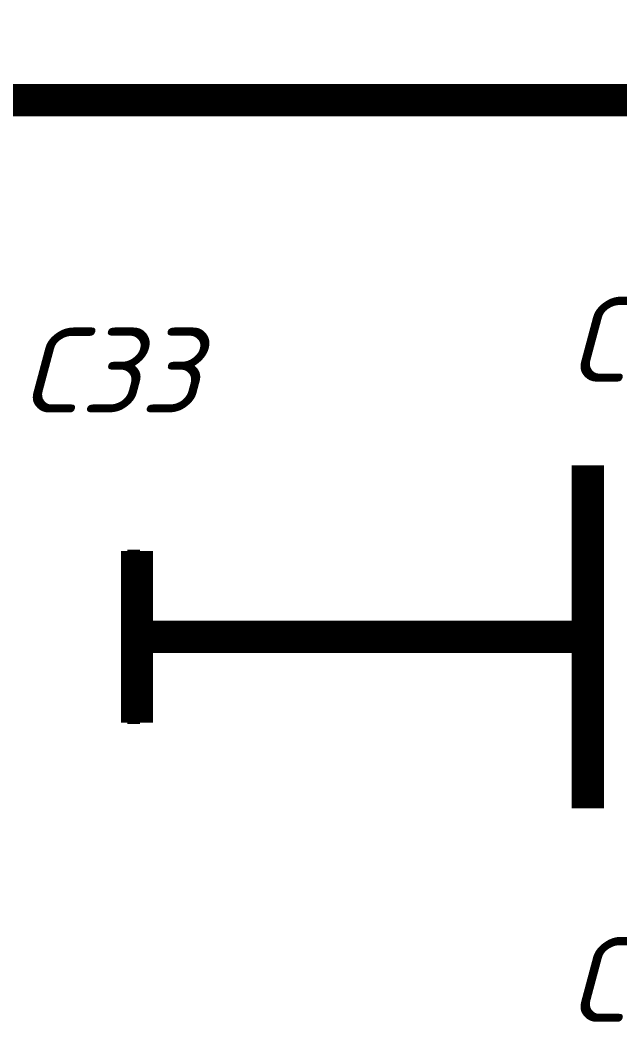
# Model space of a CAD drawing. Header units: inches. Extents: x 0 to 841, y 0 to 594.
# Drawn here: x 284.79 to 298.76, y 253.52 to 276.86 of the extents above; entities that cross this region are included whole.
import ezdxf

# ---------------------------------------------------------------- set-up
doc = ezdxf.new("R2010")
doc.units = ezdxf.units.IN
doc.layers.add('Sheet', color=255, linetype='Continuous')
doc.styles.get("Standard").update_dxf_attribs({"font": 'isocpeui.ttf'})

msp = doc.modelspace()

# ---------------------------------------------------------------- linework, layer by layer
at = {"layer": 'Sheet'}
for points in [[(350.005, 299.998, 0.749, 0.749, 0), (312.512, 299.998, 0.749, 0.749, 0), (312.512, 274.99, 0.749, 0.749, 0), (280.015, 274.99, 0.749, 0.749, 0), (262.509, 274.99, 0.749, 0.749, 0), (257.512, 274.99, 0.749, 0.749, 0)], [(298.015, 258.494, 0.749, 0.749, 0), (298.015, 266.489, 0.749, 0.749, 0)], [(287.516, 264.49, 0.749, 0.749, 0), (287.516, 260.493, 0.749, 0.749, 0)], [(287.437, 264.524, 0.3, 0.3, 0), (287.437, 260.459, 0.3, 0.3, 0)], [(292.513, 262.491, 0.749, 0.749, 0), (287.516, 262.491, 0.749, 0.749, 0)], [(298.015, 262.491, 0.749, 0.749, 0), (292.513, 262.491, 0.749, 0.749, 0)], [(292.513, 262.491, 0.3, 0.3, 0), (287.437, 262.491, 0.3, 0.3, 0)], [(297.51, 262.491, 0.3, 0.3, 0), (292.513, 262.491, 0.3, 0.3, 0)]]:
    msp.add_lwpolyline(points, format="xyseb", dxfattribs=at)

# ---------------------------------------------------------------- texts
for s, p in [('C36', (297.521, 268.432)), ('C33', (284.765, 267.713)), ('C37', (297.521, 253.519))]:
    msp.add_text(s, height=1.9764, dxfattribs=at).set_placement(p)

doc.saveas('drawing.dxf')
